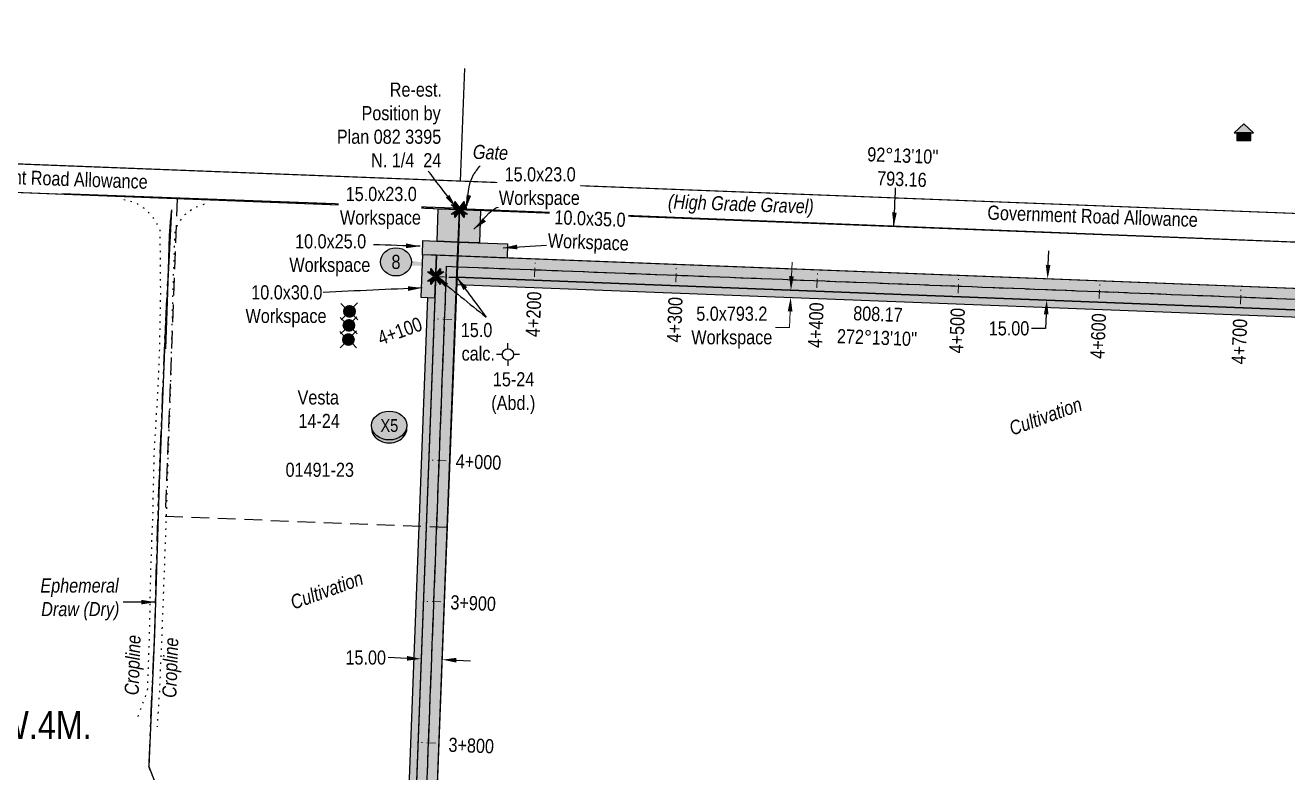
# Model space of a CAD drawing. Extents: x 311053 to 317465, y 5818876 to 5828373.
# Drawn here: x 312614 to 313508, y 5825430 to 5825959 of the extents above; entities that cross this region are included whole.
import ezdxf
from ezdxf.enums import TextEntityAlignment as Align

# ---------------------------------------------------------------- set-up
doc = ezdxf.new("R2010")
doc.units = 0
doc.header["$LTSCALE"] = 5
doc.header["$PDSIZE"] = 0.5
for name, pattern in [('foc-ACCESSROAD', [3.75, 2.5, -1.25]), ('foc-QUARTERLINE', [33, 25, -3, 2, -3]), ('foc-TIELINE', [1.875, 1.25, -0.625]), ('foc-TOPO', [1, 0.2, -0.8]), ('foc-TOPO-ephemeral', [6.25, 3.125, -0.625, 0.625, -0.625, 0.625, -0.625])]:
    doc.linetypes.add(name, pattern=pattern)
doc.layers.get('Defpoints').update_dxf_attribs({"color": 9})
for name, color, linetype in [('AS-FENCE', 48, 'foc-FENCE'), ('AS-POWER', 104, 'foc-POWER'), ('AS-RESIDENCE', 14, 'Continuous'), ('AS-TELEPHONE', 224, 'foc-TEL'), ('C-SYMBOL', 7, 'Continuous'), ('C-WS', 13, 'foc-ACCESSROAD'), ('F-WS-S', 190, 'Continuous'), ('L-BD', 7, 'Continuous'), ('L-MON', 1, 'Continuous'), ('L-ROAD-T', 7, 'Continuous'), ('L-SEC', 7, 'Continuous'), ('L-SECQ', 8, 'foc-QUARTERLINE'), ('L-TIE', 7, 'foc-TIELINE'), ('P-CROSSINGS', 250, 'Continuous'), ('P-ELEVATION', 7, 'Continuous'), ('P-IOP2', 10, 'Continuous'), ('P-IOP2-H', 21, 'Continuous'), ('P-IOP3', 10, 'Continuous'), ('P-IOP3-H', 21, 'Continuous'), ('P-LTO', 14, 'Continuous'), ('P-PROPOSED', 10, 'Continuous'), ('P-PROPOSED-H', 21, 'Continuous'), ('P-TEMP-H', 41, 'Continuous'), ('P-TEMP_WORKSPACE', 46, 'Continuous'), ('P-TXT', 4, 'Continuous'), ('T-DRAW', 143, 'foc-TOPO-ephemeral'), ('T-GENERAL', 48, 'foc-TOPO'), ('T-LOW-AREA-T', 48, 'Continuous'), ('T-TIE', 201, 'foc-TIELINE'), ('T-WATER-T', 170, 'Continuous')]:
    doc.layers.add(name, color=color, linetype=linetype)
for name, color, linetype, lineweight in [('AS-GENERAL', 48, 'Continuous', 18), ('C-WS-T', 13, 'Continuous', 9), ('P-TEMP-T', 46, 'Continuous', 18), ('T-TEXT', 48, 'Continuous', 18), ('T-TIE-T', 201, 'Continuous', 18)]:
    doc.layers.add(name, color=color, linetype=linetype, lineweight=lineweight)
doc.styles.add('175L', font='ARIALN.TTF', dxfattribs={"height": 20})
doc.styles.add('80', font='ARIALN.TTF', dxfattribs={"height": 10})
doc.styles.add('80CG', font='ARIALN.TTF', dxfattribs={"height": 10})
doc.styles.add('80L', font='ARIALN.TTF', dxfattribs={"height": 10})
doc.styles.add('80LS', font='ARIALNI.TTF', dxfattribs={"height": 10})
doc.styles.add('Crossing', font='ARIALN.TTF', dxfattribs={"height": 10})
doc.styles.add('foc-LtypeFont', font='ARIALN.TTF', dxfattribs={"height": 7.35})
doc.linetypes.add('foc-FENCE', pattern='A,10,-1,["X",foc-LtypeFont,S=0.2,R=0,X=-0.625,Y=-0.75],-1.24', length=12.24)
doc.linetypes.add('foc-POWER', pattern='A,6,-1,["P",foc-LtypeFont,S=0.2,R=0,X=-0.625,Y=-0.75],-1.24,4', length=12.24)
doc.linetypes.add('foc-TEL', pattern='A,2,-1,["T",foc-LtypeFont,S=0.2,R=0,X=-0.425,Y=-0.75],-1.24,8', length=12.24)
doc.linetypes.add('foc-TEL-NOLINE', pattern='A,0,-2,["T",foc-LtypeFont,S=0.2,R=0,X=-0.425,Y=-0.75],-10.24', length=12.24)
doc.linetypes.add('foc-TOPO-flowdirection-NOLINE', pattern='A,0,[">",foc-LtypeFont,S=0.3,R=0,X=0,Y=-0.945],-20,[">",foc-LtypeFont,S=0.3,R=0,X=0,Y=-0.945],0', length=20)
doc.dimstyles.new('Compass 5 000', dxfattribs={"dimscale": 5, "dimtxt": 9, "dimasz": 2, "dimexe": 0.2, "dimexo": 0.0625, "dimgap": 0.5, "dimtad": 0, "dimtih": 1, "dimtoh": 1, "dimzin": 0, "dimdsep": 46, "dimtxsty": '80CG', "dimcen": 0.1, "dimse1": 1, "dimse2": 1, "dimclrd": 256, "dimclrt": 256, "dimaunit": 1, "dimadec": 4, "dimazin": 0, "dimtfac": 0.06, "dimtofl": 0, "dimtmove": 0, "dimatfit": 1, "dimfxl": 0.2, "dimtolj": 1, "dimtzin": 0, "dimlwd": -1, "dimarcsym": 0})

# ---------------------------------------------------------------- blocks, each defined once
blk = doc.blocks.new('GABD')
for p, q in [((-0.81, 0), (-1.62, 0)), ((0, 0.81), (0, 1.62)), ((1.62, 0), (0.81, 0)), ((0, -0.81), (0, -1.62))]:
    blk.add_line(p, q)
blk.add_circle((0, 0), 0.8)
blk = doc.blocks.new('WC')
at = {"layer": 'L-MON'}
h = blk.add_hatch(color=255, dxfattribs=at)
h.dxf.hatch_style = 1
edge = h.paths.add_edge_path()
edge.add_arc((0, 0), 0.9, 0, 360)
at = {"layer": 'L-MON', "color": 240, "flags": 128}
for points in [[(-0.62, 0.5), (-1.23, 1.12)], [(0.52, 0.61), (1.13, 1.21)], [(-1.18, -1.18), (-0.56, -0.57)], [(1.16, -1.18), (0.56, -0.57)]]:
    blk.add_lwpolyline(points, dxfattribs=at)
at = {"layer": 'L-MON', "color": 240}
for radius in [0.8, 0.373]:
    blk.add_circle((0, 0), radius, dxfattribs=at)
blk = doc.blocks.new('res_occ')
for points in [[(0.1, 0.89), (-1.26, -0.37), (1.46, -0.37)], [(-0.9, -1.43), (1.1, -1.43), (1.1, -0.37), (-0.9, -0.37)]]:
    blk.add_hatch(color=14).paths.add_polyline_path(points)
at = {"color": 14}
for points in [[(0.1, 0.89), (-1.26, -0.37), (1.46, -0.37)], [(-0.9, -1.43), (1.1, -1.43), (1.1, -0.37), (-0.9, -0.37)]]:
    blk.add_lwpolyline(points, close=True, dxfattribs=at)
blk = doc.blocks.new('TEMP')
h = blk.add_hatch(color=255)
h.dxf.hatch_style = 1
h.paths.add_polyline_path([(0, 0.25), (-0.67, 1.15), (-0.67, 0.67), (-1.15, 0.67), (-0.25, 0), (-1.15, -0.67), (-0.67, -0.67), (-0.67, -1.15), (0, -0.25), (0.67, -1.15), (0.67, -0.67), (1.15, -0.67), (0.25, 0), (1.15, 0.67), (0.67, 0.67), (0.67, 1.15)])
h.paths.add_polyline_path([(0.57, 0.85), (0.57, 0.57), (0.85, 0.57), (0.08, 0), (0.85, -0.57), (0.57, -0.57), (0.57, -0.85), (0, -0.08), (-0.57, -0.85), (-0.57, -0.57), (-0.85, -0.57), (-0.08, 0), (-0.85, 0.57), (-0.57, 0.57), (-0.57, 0.85), (0, 0.08)], flags=16)
h = blk.add_hatch(color=1)
h.dxf.hatch_style = 1
h.paths.add_polyline_path([(0, 0.08), (-0.57, 0.85), (-0.57, 0.57), (-0.85, 0.57), (-0.08, 0), (-0.85, -0.57), (-0.57, -0.57), (-0.57, -0.85), (0, -0.08), (0.57, -0.85), (0.57, -0.57), (0.85, -0.57), (0.08, 0), (0.85, 0.57), (0.57, 0.57), (0.57, 0.85)])
at = {"color": 1}
for p, q in [((-0.08, 0), (0.08, 0)), ((0, 0.08), (0, -0.08))]:
    blk.add_line(p, q, dxfattribs=at)
at = {"color": 255, "flags": 128}
blk.add_lwpolyline([(-0.25, 0), (-1.15, 0.67), (-0.67, 0.67), (-0.67, 1.15), (0, 0.25), (0.67, 1.15), (0.67, 0.67), (1.15, 0.67), (0.25, 0), (1.15, -0.67), (0.67, -0.67), (0.67, -1.15), (0, -0.25), (-0.67, -1.15), (-0.67, -0.67), (-1.15, -0.67)], close=True, dxfattribs=at)
at = {"color": 1, "flags": 128}
blk.add_lwpolyline([(-0.08, 0), (-0.85, 0.57), (-0.57, 0.57), (-0.57, 0.85), (0, 0.08), (0.57, 0.85), (0.57, 0.57), (0.85, 0.57), (0.08, 0), (0.85, -0.57), (0.57, -0.57), (0.57, -0.85), (0, -0.08), (-0.57, -0.85), (-0.57, -0.57), (-0.85, -0.57)], close=True, dxfattribs=at)
blk = doc.blocks.new('*D419')
at = {"layer": 'Defpoints', "color": 0, "transparency": 16777216}
for p in [(313357.49, 5825778.75), (313336.95, 5825764.54), (313356.91, 5825763.77)]:
    blk.add_point(p, dxfattribs=at)
at = {"layer": 'P-TXT', "transparency": 16777216}
for p, q in [((313337.92, 5825789.52), (313338.31, 5825799.51)), ((313336.57, 5825754.55), (313336.18, 5825744.56)), ((313336.18, 5825744.56), (313326.18, 5825744.56))]:
    blk.add_line(p, q, dxfattribs=at)
for points in [[(313336.26, 5825789.58), (313339.59, 5825789.46), (313337.53, 5825779.53)], [(313334.9, 5825754.61), (313338.23, 5825754.48), (313336.95, 5825764.54)]]:
    blk.add_solid(points, dxfattribs=at)
at = {"layer": 'P-TXT', "transparency": 16777216, "insert": (313310.24, 5825744.56), "char_height": 10, "attachment_point": 5, "style": '80CG'}
blk.add_mtext('\\A1;15.00', dxfattribs=at)
blk = doc.blocks.new('*D420')
at = {"layer": 'Defpoints', "color": 0, "transparency": 16777216}
for p in [(312894.65, 5825524.96), (312909.64, 5825524.39), (312894.11, 5825510.69)]:
    blk.add_point(p, dxfattribs=at)
at = {"layer": 'P-TXT', "transparency": 16777216}
for p, q in [((312884.11, 5825511.07), (312870.84, 5825511.58)), ((312919.09, 5825509.74), (312929.08, 5825509.36))]:
    blk.add_line(p, q, dxfattribs=at)
for points in [[(312884.18, 5825512.74), (312884.05, 5825509.41), (312894.11, 5825510.69)], [(312919.15, 5825511.41), (312919.02, 5825508.08), (312909.09, 5825510.12)]]:
    blk.add_solid(points, dxfattribs=at)
at = {"layer": 'P-TXT', "transparency": 16777216, "insert": (312854.9, 5825511.58), "char_height": 10, "attachment_point": 5, "style": '80CG'}
blk.add_mtext('\\A1;15.00', dxfattribs=at)
blk = doc.blocks.new('*D423')
at = {"layer": 'Defpoints', "color": 0, "transparency": 16777216}
for p in [(313155.67, 5825766.56), (313184.15, 5825765.46), (313184.34, 5825770.46)]:
    blk.add_point(p, dxfattribs=at)
at = {"layer": 'P-TEMP-T', "transparency": 16777216}
for p, q in [((313156.26, 5825781.55), (313156.64, 5825791.55)), ((313155.29, 5825756.57), (313154.84, 5825745.14)), ((313154.84, 5825745.14), (313144.84, 5825745.14))]:
    blk.add_line(p, q, dxfattribs=at)
for points in [[(313154.59, 5825781.62), (313157.92, 5825781.49), (313155.87, 5825771.56)], [(313153.62, 5825756.64), (313156.95, 5825756.51), (313155.67, 5825766.56)]]:
    blk.add_solid(points, dxfattribs=at)
at = {"layer": 'P-TEMP-T', "transparency": 16777216, "insert": (313114.02, 5825745.14), "char_height": 10, "attachment_point": 5, "style": '80CG'}
blk.add_mtext('\\A1;5.0x793.2 \\PWorkspace', dxfattribs=at)
blk = doc.blocks.new('xing2')
h = blk.add_hatch(color=50)
h.dxf.hatch_style = 1
edge = h.paths.add_edge_path()
edge.add_ellipse((0, 0), major_axis=(-12.5, 0), ratio=0.816297, start_angle=0, end_angle=360)
h = blk.add_hatch(color=250)
h.dxf.hatch_style = 1
edge = h.paths.add_edge_path()
edge.add_ellipse((0, -2.05), major_axis=(-12.5, 0), ratio=0.816297, start_angle=0, end_angle=180)
edge.add_line((12.5, -2.05), (12.5, 0))
edge.add_ellipse((0, 0), major_axis=(-12.5, 0), ratio=0.816297, start_angle=0, end_angle=180, ccw=False)
edge.add_line((-12.5, 0), (-12.5, -2.05))
at = {"color": 250}
blk.add_ellipse((0, 0), major_axis=(-12.5, 0), ratio=0.816297, dxfattribs=at)
blk.add_ellipse((0, -2.05), major_axis=(-12.5, 0), ratio=0.816297, start_param=0, end_param=3.141593, dxfattribs=at)
at = {"color": 250, "style": 'Crossing'}
blk.add_attdef('CROSSING', text='', height=9, dxfattribs=at).set_placement((0.09, 0.02), align=Align.MIDDLE_CENTER)
at = {"color": 250, "style": 'Crossing', "flags": 1}
for tag, p in [('OWNER', (0.09, -12.49)), ('DESCRIPTION', (0.09, -25.77)), ('LOCATION', (0.09, -39.3)), ('DWG_REF', (0.09, -52.84))]:
    blk.add_attdef(tag, text='', height=9, dxfattribs=at).set_placement(p, align=Align.MIDDLE_CENTER)
blk = doc.blocks.new('*U635')
at = {"layer": 'P-ELEVATION'}
h = blk.add_hatch(color=111, dxfattribs=at)
h.dxf.hatch_style = 1
edge = h.paths.add_edge_path()
edge.add_ellipse((0, 0), major_axis=(-10.94, 0), ratio=0.913794, start_angle=0, end_angle=360)
at = {"layer": 'P-ELEVATION', "color": 7, "flags": 128}
blk.add_lwpolyline([(0, 0, 5, 0, 0), (35.86, -3.15, 0, 0, 0)], format="xyseb", dxfattribs=at)
at = {"layer": 'P-ELEVATION', "color": 7}
blk.add_ellipse((0, 0), major_axis=(-10.94, 0), ratio=0.913794, dxfattribs=at)
at = {"layer": 'P-ELEVATION', "style": '80'}
blk.add_attdef('BEND', text='', height=10, dxfattribs=at).set_placement((0, 0), align=Align.MIDDLE_CENTER)

msp = doc.modelspace()

# ---------------------------------------------------------------- hatches: boundary and pattern name
at = {"layer": 'P-IOP2-H', "linetype": 'Continuous'}
h = msp.add_hatch(color=256, dxfattribs=at)
h.dxf.hatch_style = 1
h.paths.add_polyline_path([(312919.953, 5825795.716), (312919.383, 5825780.728), (313711.878, 5825750.006), (313712.444, 5825764.994)])
at = {"layer": 'P-IOP3-H', "linetype": 'Continuous'}
h = msp.add_hatch(color=256, dxfattribs=at)
h.dxf.hatch_style = 1
h.paths.add_polyline_path([(312919.953, 5825795.716), (312904.966, 5825796.297), (312875.647, 5825025.273), (312890.634, 5825024.696)])
at = {"layer": 'P-PROPOSED-H'}
h = msp.add_hatch(color=256, dxfattribs=at)
h.dxf.hatch_style = 1
h.paths.add_polyline_path([(312828.859, 5823401.553), (312860.066, 5824220.681), (312919.388, 5825780.728), (313711.879, 5825750.006), (313712.446, 5825764.994), (312904.971, 5825796.296), (312845.078, 5824221.251), (312814.443, 5823417.113), (312547.952, 5823427.289), (312535.015, 5823088.474), (312608.161, 5822915.449), (312669.19, 5822786.737), (312677.428, 5822772.631), (312671.886, 5822627.361), (312686.874, 5822626.791), (312692.582, 5822776.424), (312682.466, 5822793.745), (312621.851, 5822921.585), (312550.13, 5823091.238), (312562.367, 5823411.729)])
at = {"layer": 'P-TEMP-H'}
h = msp.add_hatch(color=256, dxfattribs=at)
h.dxf.hatch_style = 1
h.paths.add_polyline_path([(312920.333, 5825805.707), (312905.346, 5825806.288), (312906.237, 5825829.291), (312921.208, 5825828.711)])
h = msp.add_hatch(color=256, dxfattribs=at)
h.dxf.hatch_style = 1
h.paths.add_polyline_path([(312921.208, 5825828.711), (312936.212, 5825828.129), (312935.32, 5825805.126), (312920.333, 5825805.707)])
h = msp.add_hatch(color=256, dxfattribs=at)
h.dxf.hatch_style = 1
h.paths.add_polyline_path([(312919.953, 5825795.716), (312894.974, 5825796.684), (312895.362, 5825806.675), (312920.333, 5825805.707)])
h = msp.add_hatch(color=256, dxfattribs=at)
h.dxf.hatch_style = 1
h.paths.add_polyline_path([(312920.333, 5825805.707), (312955.311, 5825804.351), (312954.923, 5825794.36), (312919.953, 5825795.716)])
h = msp.add_hatch(color=256, dxfattribs=at)
h.dxf.hatch_style = 1
h.paths.add_polyline_path([(312904.966, 5825796.297), (312894.974, 5825796.684), (312893.834, 5825766.701), (312903.826, 5825766.321)])
h = msp.add_hatch(color=256, dxfattribs=at)
h.dxf.hatch_style = 1
h.paths.add_polyline_path([(312919.193, 5825775.732), (313711.689, 5825745.01), (313711.878, 5825750.006), (312919.383, 5825780.728)])
h = msp.add_hatch(color=256, dxfattribs=at)
h.dxf.hatch_style = 1
h.paths.add_polyline_path([(312870.651, 5825025.465), (312892.676, 5825604.671), (312898.83, 5825766.511), (312903.826, 5825766.321), (312897.672, 5825604.477), (312875.647, 5825025.273)])

# ---------------------------------------------------------------- linework, layer by layer
at = {"flags": 128}
msp.add_lwpolyline([(312716.67, 5825822.724), (312715.825, 5825810.4), (312714.495, 5825770.181), (312713.091, 5825730.154)], dxfattribs=at)
for centre in [(312843.426, 5825756.629), (312842.662, 5825736.694)]:
    msp.add_circle(centre, 1.137)
at = {"layer": 'AS-FENCE', "flags": 128}
for points in [[(312916.912, 5825829.64), (312639.8, 5825839.848)], [(312926.712, 5825829.254), (313185.974, 5825818.883), (313542.44, 5825804.67), (313713.839, 5825797.609), (313707.785, 5825636.27)], [(312904.891, 5825403.079), (312911.429, 5825568.209), (312921.388, 5825818.614)]]:
    msp.add_lwpolyline(points, dxfattribs=at)
at = {"layer": 'AS-GENERAL', "const_width": 2, "flags": 128}
msp.add_lwpolyline([(312926.665, 5825829.417), (312917.082, 5825829.645)], dxfattribs=at)
at = {"layer": 'AS-POWER', "flags": 128}
msp.add_lwpolyline([(312016.959, 5825883.895), (312119.443, 5825879.922), (313754.647, 5825816.598), (313757.589, 5825894.488)], dxfattribs=at)
at = {"layer": 'AS-TELEPHONE', "linetype": 'foc-TEL-NOLINE', "flags": 128}
msp.add_lwpolyline([(312118.671, 5825859.818), (313060.706, 5825823.303)], dxfattribs=at)
at = {"layer": 'C-WS'}
msp.add_lwpolyline([(312721.378, 5825836.457), (312712.829, 5825611.643), (312912.659, 5825603.896), (312921.208, 5825828.711)], close=True, dxfattribs=at)
at = {"layer": 'Defpoints', "color": 5}
msp.add_polyline3d([(312898.266, 5825422.752, 860.572), (312898.55, 5825430.216, 860.716), (312898.834, 5825437.681, 860.862), (312899.118, 5825445.145, 861.104), (312899.401, 5825452.61, 861.383), (312899.685, 5825460.074, 861.575), (312899.969, 5825467.539, 861.848), (312900.253, 5825475.004, 861.999), (312900.537, 5825482.468, 862.083), (312900.821, 5825489.933, 862.29), (312901.105, 5825497.397, 862.449), (312901.388, 5825504.862, 862.546), (312901.672, 5825512.326, 862.629), (312901.956, 5825519.791, 862.732), (312902.24, 5825527.255, 862.756), (312902.524, 5825534.72, 862.797), (312902.808, 5825542.184, 862.873), (312903.091, 5825549.649, 862.981), (312903.375, 5825557.113, 863.186), (312903.659, 5825564.578, 863.423), (312903.943, 5825572.042, 863.586), (312904.227, 5825579.507, 863.699), (312904.511, 5825586.971, 863.73), (312904.794, 5825594.436, 863.777), (312905.078, 5825601.9, 863.769), (312905.362, 5825609.365, 863.741), (312905.646, 5825616.829, 863.711), (312905.93, 5825624.294, 863.744), (312906.214, 5825631.758, 863.833), (312906.498, 5825639.223, 863.887), (312906.781, 5825646.687, 863.921), (312907.065, 5825654.152, 864.018), (312907.349, 5825661.616, 864.106), (312907.633, 5825669.081, 864.235), (312907.917, 5825676.545, 864.325), (312908.201, 5825684.01, 864.351), (312908.484, 5825691.474, 864.378), (312908.768, 5825698.939, 864.39), (312909.052, 5825706.403, 864.331), (312909.336, 5825713.868, 864.279), (312909.62, 5825721.332, 864.173), (312909.904, 5825728.797, 864.026), (312910.188, 5825736.261, 863.899), (312910.471, 5825743.726, 863.844), (312910.755, 5825751.191, 863.879), (312911.039, 5825758.655, 863.863), (312911.323, 5825766.12, 863.848), (312911.607, 5825773.584, 863.982), (312911.891, 5825781.049, 864.014), (312912.174, 5825788.513, 863.901), (312919.61, 5825788.226, 863.889), (312927.045, 5825787.938, 863.76), (312934.48, 5825787.651, 863.661), (312941.916, 5825787.363, 863.579), (312949.351, 5825787.076, 863.394), (312956.786, 5825786.788, 863.137), (312964.221, 5825786.501, 862.851), (312971.657, 5825786.213, 862.565), (312979.092, 5825785.926, 862.288), (312986.527, 5825785.638, 861.986), (312993.963, 5825785.351, 861.714), (313001.398, 5825785.064, 861.462), (313008.833, 5825784.776, 861.208), (313016.268, 5825784.489, 860.969), (313023.704, 5825784.201, 860.747), (313031.139, 5825783.914, 860.555), (313038.574, 5825783.626, 860.381), (313046.009, 5825783.339, 860.188), (313053.445, 5825783.051, 859.986), (313060.88, 5825782.764, 859.815), (313068.315, 5825782.476, 859.675), (313075.751, 5825782.189, 859.56), (313083.186, 5825781.902, 859.466), (313090.621, 5825781.614, 859.391), (313098.056, 5825781.327, 859.322), (313105.492, 5825781.039, 859.244), (313112.927, 5825780.752, 859.171), (313120.362, 5825780.464, 859.112), (313127.798, 5825780.177, 859.062), (313135.233, 5825779.889, 859.015), (313142.668, 5825779.602, 858.978), (313150.103, 5825779.314, 858.956), (313157.539, 5825779.027, 858.95), (313164.974, 5825778.739, 858.945), (313172.409, 5825778.452, 858.927), (313179.844, 5825778.165, 858.894), (313187.28, 5825777.877, 858.848), (313194.715, 5825777.59, 858.792), (313202.15, 5825777.302, 858.742), (313209.586, 5825777.015, 858.731), (313217.021, 5825776.727, 858.791), (313224.456, 5825776.44, 858.858), (313231.891, 5825776.152, 858.933), (313239.327, 5825775.865, 858.977), (313246.762, 5825775.577, 858.973), (313254.197, 5825775.29, 858.922), (313261.633, 5825775.002, 858.822), (313269.068, 5825774.715, 858.738), (313276.503, 5825774.428, 858.675), (313283.938, 5825774.14, 858.662), (313291.374, 5825773.853, 858.684), (313298.809, 5825773.565, 858.703), (313306.244, 5825773.278, 858.706), (313313.68, 5825772.99, 858.714), (313321.115, 5825772.703, 858.745), (313328.55, 5825772.415, 858.793), (313335.985, 5825772.128, 858.854), (313343.421, 5825771.84, 858.924), (313350.856, 5825771.553, 858.983), (313358.291, 5825771.265, 859.041), (313365.726, 5825770.978, 859.093), (313373.162, 5825770.691, 859.166), (313380.597, 5825770.403, 859.255), (313388.032, 5825770.116, 859.332), (313395.468, 5825769.828, 859.382), (313402.903, 5825769.541, 859.407), (313410.338, 5825769.253, 859.383), (313417.773, 5825768.966, 859.4), (313425.209, 5825768.678, 859.471), (313432.644, 5825768.391, 859.558), (313440.079, 5825768.103, 859.634), (313447.515, 5825767.816, 859.693), (313454.95, 5825767.528, 859.731), (313462.385, 5825767.241, 859.762), (313469.82, 5825766.954, 859.798), (313477.256, 5825766.666, 859.85), (313484.691, 5825766.379, 859.914), (313492.126, 5825766.091, 859.972), (313499.561, 5825765.804, 860.02), (313506.997, 5825765.516, 860.085), (313514.432, 5825765.229, 860.151)], dxfattribs=at)
at = {"layer": 'Defpoints'}
msp.add_point((312955.555, 5825726.113), dxfattribs=at)
at = {"layer": 'L-SEC'}
for p, q in [((312118.674, 5825859.822), (313723.741, 5825797.599)), ((312843.042, 5825746.686), (312843.063, 5825746.599))]:
    msp.add_line(p, q, dxfattribs=at)
at = {"layer": 'L-SEC', "flags": 128}
msp.add_lwpolyline([(313727.536, 5825898.061), (313724.501, 5825817.7), (312119.443, 5825879.922), (312122.475, 5825959.125)], dxfattribs=at)
at = {"layer": 'L-SECQ'}
for p, q in [((312921.972, 5825848.811), (312925.006, 5825928.593)), ((312860.061, 5824220.681), (312921.208, 5825828.711))]:
    msp.add_line(p, q, dxfattribs=at)
at = {"layer": 'L-TIE'}
msp.add_line((312904.396, 5825781.309), (312919.383, 5825780.728), dxfattribs=at)
at = {"layer": 'P-IOP2', "flags": 128}
msp.add_lwpolyline([(312919.383, 5825780.728), (313711.878, 5825750.006), (313712.444, 5825764.994), (312919.953, 5825795.716), (312919.383, 5825780.728)], dxfattribs=at)
at = {"layer": 'P-IOP3', "flags": 128}
msp.add_lwpolyline([(312890.634, 5825024.696), (312919.953, 5825795.716), (312904.966, 5825796.297), (312875.647, 5825025.273)], close=True, dxfattribs=at)
at = {"layer": 'P-LTO', "flags": 128}
msp.add_lwpolyline([(312890.634, 5825024.696), (312919.953, 5825795.716), (312904.966, 5825796.297), (312875.647, 5825025.273)], close=True, dxfattribs=at)
msp.add_lwpolyline([(312919.383, 5825780.728), (313711.878, 5825750.006), (313712.444, 5825764.994), (312919.953, 5825795.716), (312919.383, 5825780.728)], dxfattribs=at)
at = {"layer": 'P-PROPOSED', "flags": 128}
msp.add_lwpolyline([(312828.859, 5823401.553), (312860.066, 5824220.681), (312919.388, 5825780.728), (313711.879, 5825750.006), (313712.446, 5825764.994), (312904.971, 5825796.296), (312845.078, 5824221.251), (312814.443, 5823417.113), (312547.952, 5823427.289), (312535.015, 5823088.474), (312608.161, 5822915.449), (312669.19, 5822786.737), (312677.428, 5822772.631), (312671.886, 5822627.361), (312686.874, 5822626.791), (312692.582, 5822776.424), (312682.466, 5822793.745), (312621.851, 5822921.585), (312550.13, 5823091.238), (312562.367, 5823411.729), (312828.859, 5823401.553)], dxfattribs=at)
at = {"layer": 'P-TEMP_WORKSPACE', "flags": 128}
for points in [[(312920.333, 5825805.707), (312905.346, 5825806.288), (312906.237, 5825829.291), (312921.208, 5825828.711)], [(312921.208, 5825828.711), (312936.212, 5825828.129), (312935.32, 5825805.126), (312920.333, 5825805.707)], [(312919.953, 5825795.716), (312894.974, 5825796.684), (312895.362, 5825806.675), (312920.333, 5825805.707)], [(312920.333, 5825805.707), (312955.311, 5825804.351), (312954.923, 5825794.36), (312919.953, 5825795.716)], [(312904.966, 5825796.297), (312894.974, 5825796.684), (312893.834, 5825766.701), (312903.826, 5825766.321)], [(312919.193, 5825775.732), (313711.689, 5825745.01), (313711.878, 5825750.006), (312919.383, 5825780.728)], [(312870.651, 5825025.465), (312892.676, 5825604.671), (312898.83, 5825766.511), (312903.826, 5825766.321), (312897.672, 5825604.477), (312875.647, 5825025.273)]]:
    msp.add_lwpolyline(points, close=True, dxfattribs=at)
at = {"layer": 'T-DRAW', "flags": 128}
msp.add_lwpolyline([(312890.861, 5825084.939), (312854.728, 5825090.65), (312808.009, 5825095.818), (312779.428, 5825111.828), (312721.427, 5825174.142), (312719.367, 5825226.771), (312721.702, 5825310.38), (312724.058, 5825360.906), (312719.488, 5825387.891), (312701.442, 5825434.519), (312705.434, 5825528.226), (312708.568, 5825634.771), (312712.975, 5825741.62), (312717.383, 5825828.374)], dxfattribs=at)
at = {"layer": 'T-DRAW', "linetype": 'foc-TOPO-flowdirection-NOLINE', "flags": 128}
msp.add_lwpolyline([(312717.383, 5825828.374), (312712.975, 5825741.62), (312708.568, 5825634.771), (312705.434, 5825528.226), (312701.442, 5825434.519), (312719.488, 5825387.891), (312724.058, 5825360.906), (312721.702, 5825310.38), (312719.367, 5825226.771), (312721.427, 5825174.142), (312779.428, 5825111.828), (312808.009, 5825095.818), (312854.728, 5825090.65), (312890.861, 5825084.939)], dxfattribs=at)
at = {"layer": 'T-GENERAL', "flags": 128}
for points in [[(312683.564, 5825835.881), (312691.372, 5825833.928), (312699.295, 5825828.873), (312705.592, 5825821.231), (312709.164, 5825814.386), (312709.543, 5825769.837), (312708.855, 5825730.32), (312707.423, 5825696.68), (312704.965, 5825656.489), (312704.093, 5825614.262), (312702.498, 5825570.705), (312701.696, 5825529.43), (312700.285, 5825488.225), (312692.211, 5825466.195)], [(312740.613, 5825832.386), (312733.034, 5825829.65), (312725.859, 5825824.183), (312721.638, 5825818.146), (312719.707, 5825812.167), (312718.237, 5825769.543), (312717.31, 5825729.478), (312716.437, 5825696.073), (312714.994, 5825656.032), (312713.715, 5825613.739), (312712.125, 5825570.863), (312710.577, 5825529.163), (312708.837, 5825487.585), (312707.205, 5825462.674)]]:
    msp.add_lwpolyline(points, dxfattribs=at)
at = {"layer": 'T-TIE-T', "linetype": 'foc-TIELINE'}
for p, q in [((312974.429, 5825781.103), (312974.816, 5825791.095)), ((313074.345, 5825777.24), (313074.731, 5825787.232)), ((313174.26, 5825773.377), (313174.646, 5825783.369)), ((313274.175, 5825769.514), (313274.562, 5825779.506)), ((313374.091, 5825765.651), (313374.477, 5825775.643)), ((313474.006, 5825761.789), (313474.392, 5825771.78)), ((312915.746, 5825750.855), (312905.754, 5825751.235)), ((312911.946, 5825650.937), (312901.954, 5825651.317)), ((312908.147, 5825551.02), (312898.155, 5825551.4)), ((312904.347, 5825451.102), (312894.355, 5825451.482))]:
    msp.add_line(p, q, dxfattribs=at)

# ---------------------------------------------------------------- block references
at = {"layer": 'AS-RESIDENCE', "xscale": 4.999999999999941, "yscale": 4.999999999999941, "zscale": 4.999999999999941}
msp.add_blockref('res_occ', (313476.009, 5825884.792), dxfattribs=at)
at = {"layer": 'F-WS-S', "color": 5, "xscale": 4.999495499999881, "yscale": 4.999495499999881, "zscale": 4.999495499999881}
msp.add_blockref('GABD', (312955.555, 5825726.113), dxfattribs=at)
at = {"layer": 'L-MON', "xscale": 4.999495499999933, "yscale": 4.999495499999933, "zscale": 4.999495499999933}
for p in [(312921.208, 5825828.711), (312904.396, 5825781.309)]:
    msp.add_blockref('TEMP', p, dxfattribs=at)
at = {"layer": 'L-MON', "color": 5, "xscale": 4.99999999999994, "yscale": 4.99999999999994, "zscale": 4.99999999999994}
for p in [(312843.426, 5825756.629), (312843.042, 5825746.686), (312842.662, 5825736.694)]:
    msp.add_blockref('WC', p, dxfattribs=at)
at = {"layer": 'P-CROSSINGS', "linetype": 'Continuous', "xscale": 0.9998991, "yscale": 0.9998991, "zscale": 0.9998991}
msp.add_blockref('xing2', (312871.538, 5825675.821), dxfattribs=at).add_auto_attribs({'CROSSING': 'X5'})
at = {"layer": 'P-ELEVATION', "xscale": 0.9998991, "yscale": 0.9998991, "zscale": 0.9998991}
msp.add_blockref('*U635', (312876.315, 5825791.664), dxfattribs=at).add_auto_attribs({'BEND': '8'})

# ---------------------------------------------------------------- texts
at = {"layer": 'C-SYMBOL', "color": 3, "style": '175L'}
msp.add_text('N.W.1/4 Sec. 24-41-27-W.4M.', height=19.99798, dxfattribs=at).set_placement((312507.576, 5825447.874), align=Align.BOTTOM_CENTER)
at = {"layer": 'C-WS-T', "insert": (312801.662, 5825700.736), "char_height": 10, "attachment_point": 1, "style": '80L'}
msp.add_mtext_dynamic_manual_height_columns('\\pi4.9949;Vesta\\P\\pi5.6123;14-24', width=38.72792, gutter_width=50, heights=[0], dxfattribs=at)
at = {"layer": 'Defpoints', "color": 5, "insert": (312798.163, 5825649.528), "char_height": 10, "attachment_point": 1, "style": '80L'}
msp.add_mtext_dynamic_manual_height_columns('01491-23', width=22.90509, gutter_width=50, heights=[0], dxfattribs=at)
at = {"layer": 'F-WS-S', "color": 5, "insert": (312948.149, 5825713.581), "char_height": 9.99899, "attachment_point": 1, "style": '80L'}
msp.add_mtext_dynamic_manual_height_columns('\\pi-3.2319;15-24 \\P\\pi-4.3845;(Abd.)', width=21.0369, gutter_width=50, heights=[0], dxfattribs=at)
at = {"layer": 'L-BD', "linetype": 'Continuous', "insert": (313235.289, 5825871.903), "char_height": 9.99899, "width": 15.22649, "attachment_point": 2, "rotation": 357.78, "style": '80L'}
msp.add_mtext("92°13'10'' 793.16", dxfattribs=at)
at = {"layer": 'L-BD', "insert": (313217.683, 5825759.72), "char_height": 9.99899, "width": 17.13618, "attachment_point": 2, "rotation": 357.78, "style": '80L'}
msp.add_mtext("808.17 272°13'10''", dxfattribs=at)
at = {"layer": 'L-MON', "insert": (312833.46, 5825918.583), "char_height": 9.99897, "attachment_point": 1, "style": '80L'}
msp.add_mtext_dynamic_manual_height_columns('\\A1;\\pi38.46;Re-est. \\P\\pi18.462;Position by \\P\\pi0.98726;Plan 082 3395\\P\\pi25.262;N. 1/4  24', width=73.51733, gutter_width=50, heights=[0], dxfattribs=at)
at = {"layer": 'L-ROAD-T', "style": '80L'}
for p in [(312626.111, 5825850.95), (313369.401, 5825823.983)]:
    msp.add_text('Government Road Allowance', height=9.99899, rotation=357.97324, dxfattribs=at).set_placement(p, align=Align.MIDDLE_CENTER)
at = {"layer": 'P-TXT', "linetype": 'ByBlock', "insert": (312919.524, 5825748.435), "char_height": 9.99899, "attachment_point": 1, "style": '80L'}
msp.add_mtext_dynamic_manual_height_columns('\\pi2.6806;15.0\\P\\pi0.0513; calc.', width=25.86398, gutter_width=50, heights=[0], dxfattribs=at)
at = {"layer": 'T-LOW-AREA-T', "char_height": 10, "attachment_point": 1, "rotation": 88.038763, "style": '80L'}
for insert in [(312683.881, 5825477.857), (312710.556, 5825475.997)]:
    msp.add_mtext_dynamic_manual_height_columns('\\pi7.3249;{\\fArial Narrow|b0|i1|c0|p34;Cropline}', width=55.97995, gutter_width=50, heights=[0], dxfattribs=dict(at, insert=insert))
at = {"layer": 'T-TEXT', "style": '80LS'}
for s, rotation, p in [('(High Grade Gravel)', 357.97324, (313120.463, 5825832.598)), ('Cultivation', 20, (313336.057, 5825682.444)), ('Cultivation', 20, (312827.255, 5825559.325))]:
    msp.add_text(s, height=9.99899, rotation=rotation, dxfattribs=at).set_placement(p, align=Align.MIDDLE_CENTER)
at = {"layer": 'T-TEXT', "insert": (312930.961, 5825874.63), "char_height": 9.99899, "attachment_point": 1, "rotation": 357.97324, "style": '80LS'}
msp.add_mtext_dynamic_manual_height_columns('{\\fArial Narrow|b0|i1|c0|p34;Gate}', width=14.98477, gutter_width=50, heights=[0], dxfattribs=at)
at = {"layer": 'T-TIE-T', "style": '80L'}
for s, rotation, p in [('4+200', 87.785833, (312973.664, 5825754.589)), ('4+300', 87.785833, (313073.579, 5825750.726)), ('4+400', 87.785833, (313173.494, 5825746.863)), ('4+500', 87.785833, (313273.409, 5825743.001)), ('4+600', 87.785833, (313373.325, 5825739.138)), ('4+100', 20, (312879.032, 5825742.764)), ('4+700', 87.785833, (313473.24, 5825735.275)), ('4+000', 357.822328, (312934.75, 5825650.082)), ('3+900', 357.822328, (312930.951, 5825550.164)), ('3+800', 357.822328, (312929.589, 5825449.367))]:
    msp.add_text(s, height=9.999, rotation=rotation, dxfattribs=at).set_placement(p, align=Align.MIDDLE_CENTER)
at = {"layer": 'T-WATER-T', "insert": (312624.274, 5825567.587), "char_height": 10, "attachment_point": 1, "style": '80L'}
msp.add_mtext_dynamic_manual_height_columns('\\pi0.32626;{\\fArial Narrow|b0|i1|c0|p34;Ephemeral\\P\\pi0.92653;Draw (Dry)}', width=55.97995, gutter_width=50, heights=[0], dxfattribs=at)

# ---------------------------------------------------------------- dimensions: what is measured, and where the dimension line sits
at = {"layer": 'P-TEMP-T'}
dim = msp.add_linear_dim(base=(313155.675, 5825766.565), p1=(313184.339, 5825770.457), p2=(313184.145, 5825765.461), angle=267.779969, text='5.0x793.2 \\PWorkspace', dimstyle='Compass 5 000', dxfattribs=at)
dim.commit()
dim.dimension.update_dxf_attribs({"geometry": '*D423', "text_midpoint": (313114.022, 5825745.139), "dimtype": 161})
at = {"layer": 'P-TXT'}
for base, p1, p2, angle, picture, middle in [((313336.953, 5825764.54), (313357.492, 5825778.754), (313356.911, 5825763.767), 267.779969, '*D419', (313310.24, 5825744.555)), ((312894.105, 5825510.692), (312909.636, 5825524.394), (312894.648, 5825524.964), 177.822328, '*D420', (312854.901, 5825511.577))]:
    dim = msp.add_linear_dim(base=base, p1=p1, p2=p2, angle=angle, text='15.00', dimstyle='Compass 5 000', dxfattribs=at)
    dim.commit()
    dim.dimension.update_dxf_attribs({"geometry": picture, "text_midpoint": middle, "dimtype": 161})

# ---------------------------------------------------------------- leaders
at = {"layer": 'L-BD', "linetype": 'Continuous', "path_type": 1}
msp.add_leader([(313228.665, 5825816.618), (313229.953, 5825844.092)], dimstyle='Compass 5 000', override={"dimgap": 0.5, "dimtad": 0}, dxfattribs=at)
at = {"layer": 'L-MON', "path_type": 1}
msp.add_leader([(312918.879, 5825830.125), (312899.164, 5825855.963)], dimstyle='Compass 5 000', override={"dimgap": 0.5, "dimtad": 0}, dxfattribs=at)
at = {"layer": 'P-TEMP-T', "path_type": 1}
for points in [[(312931.427, 5825814.716), (312949.437, 5825830.836), (312955.072, 5825832.05)], [(312893.438, 5825802.684), (312860.461, 5825803.832)], [(312952.136, 5825801.566), (312982.795, 5825803.466)]]:
    msp.add_leader(points, dimstyle='Compass 5 000', override={"dimgap": 0.5, "dimtad": 0}, dxfattribs=at)
at = {"layer": 'P-TXT', "linetype": 'ByBlock', "path_type": 1}
for points in [[(312904.396, 5825781.309), (312940.072, 5825752.607)], [(312919.383, 5825780.728), (312940.072, 5825752.607)]]:
    msp.add_leader(points, dimstyle='Compass 5 000', override={"dimgap": 0.5, "dimtad": 0}, dxfattribs=at)
at = {"layer": 'T-TEXT', "path_type": 1}
msp.add_leader([(312925.662, 5825829.092), (312931.284, 5825853.389), (312935.797, 5825859.702)], dimstyle='Compass 5 000', override={"dimgap": 0.5, "dimtad": 0}, dxfattribs=at)
at = {"layer": 'T-WATER-T', "path_type": 1}
msp.add_leader([(312705.983, 5825550.847), (312683.105, 5825550.847)], dimstyle='Compass 5 000', override={"dimgap": 0.5, "dimtad": 0}, dxfattribs=at)

# ---------------------------------------------------------------- next in the draw order: texts
at = {"layer": 'P-TEMP-T', "char_height": 9.99899, "attachment_point": 1, "style": '80L', "bg_fill": 3, "box_fill_scale": 1.15, "bg_fill_color": 256, "bg_fill_true_color": 256, "bg_fill_transparency": 0}
for s, insert in [('\\pi3.5515;15.0x23.0\\P\\pi-0.50338;Workspace', (312949.663, 5825858.633)), ('\\pi3.5515;15.0x23.0\\P\\pi-0.50338;Workspace', (312837.176, 5825844.711)), ('\\pi3.5515;10.0x30.0\\P\\pi-0.50338;Workspace', (312770.328, 5825775.092))]:
    msp.add_mtext_dynamic_manual_height_columns(s, width=55.63146, gutter_width=50, heights=[0], dxfattribs=dict(at, insert=insert))

# ---------------------------------------------------------------- next in the draw order: texts
at = {"layer": 'P-TEMP-T', "insert": (312985.164, 5825828.457), "char_height": 9.99899, "attachment_point": 1, "rotation": 357.779969, "style": '80L', "bg_fill": 3, "box_fill_scale": 1, "bg_fill_color": 256, "bg_fill_transparency": 0}
msp.add_mtext_dynamic_manual_height_columns('\\pi3.5515;10.0x35.0\\P\\pi-0.50338;Workspace', width=55.63146, gutter_width=50, heights=[0], dxfattribs=at)
at = {"layer": 'P-TEMP-T', "insert": (312801.35, 5825811.205), "char_height": 9.99899, "attachment_point": 1, "style": '80L', "bg_fill": 3, "box_fill_scale": 1.15, "bg_fill_color": 256, "bg_fill_true_color": 256, "bg_fill_transparency": 0}
msp.add_mtext_dynamic_manual_height_columns('\\pi3.5515;10.0x25.0\\P\\pi-0.50338;Workspace', width=55.63146, gutter_width=50, heights=[0], dxfattribs=at)

# ---------------------------------------------------------------- next in the draw order: leaders
at = {"layer": 'P-TEMP-T', "path_type": 1}
msp.add_leader([(312894.762, 5825773.217), (312824.888, 5825770.06)], dimstyle='Compass 5 000', override={"dimgap": 0.5, "dimtad": 0}, dxfattribs=at)

# ---------------------------------------------------------------- next in the draw order: linework, layer by layer
at = {"layer": 'T-TIE', "flags": 128}
msp.add_lwpolyline([(312747.593, 5821989.141), (312763.23, 5822401.131), (312731.071, 5822486.063), (312676.266, 5822545.575), (312679.375, 5822627.075), (312685.001, 5822774.536), (312675.828, 5822790.241), (312615.006, 5822918.517), (312542.572, 5823089.856), (312555.16, 5823419.509), (312821.646, 5823409.334), (312852.567, 5824220.965), (312912.174, 5825788.513), (313752.361, 5825756.03), (314297.687, 5825736.093), (314332.464, 5825686.874), (314477.784, 5825700.102)], dxfattribs=at)

doc.saveas('drawing.dxf')
